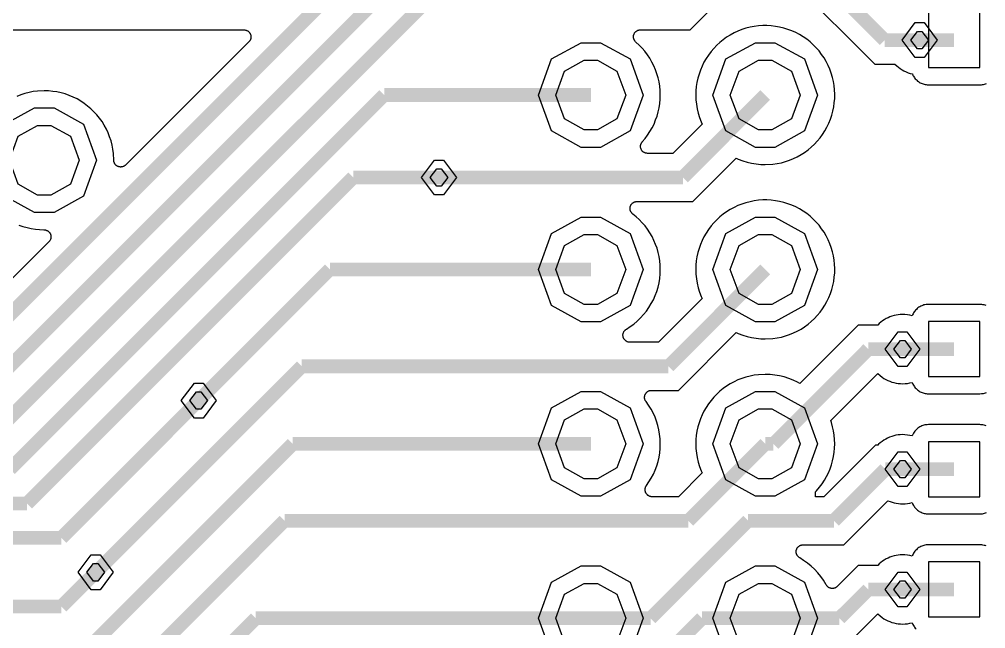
# Model space of a CAD drawing. Extents: x -0.15 to 4.85, y -1.33 to 3.4.
# Drawn here: x 3.234 to 3.788, y 1.316 to 1.665 of the extents above; entities that cross this region are included whole.
import ezdxf

# ---------------------------------------------------------------- set-up
doc = ezdxf.new("R2010")
doc.units = 0
doc.layers.get('0').update_dxf_attribs({"linetype": 'CONTINUOUS'})

msp = doc.modelspace()

# ---------------------------------------------------------------- linework, layer by layer
at = {"color": 0, "const_width": 0.007874}
for points in [[(3.50392, 1.77163), (3.19879, 1.46651)], [(3.48385, 1.72204), (3.20867, 1.44688)], [(3.72993, 1.65351), (3.66142, 1.72204)], [(3.46458, 1.67321), (3.21849, 1.42718)], [(3.75001, 1.65351), (3.72993, 1.65351)], [(3.75001, 1.65351), (3.76971, 1.65351)], [(3.44293, 1.62206), (3.22836, 1.40749)], [(3.56143, 1.62206), (3.44293, 1.62206)], [(3.66142, 1.62206), (3.61417, 1.57479)], [(3.42519, 1.57479), (3.23818, 1.38779)], [(3.4744, 1.57479), (3.42519, 1.57479)], [(3.61417, 1.57479), (3.4744, 1.57479)], [(3.41179, 1.52207), (3.3366, 1.44688)], [(3.56143, 1.52207), (3.41179, 1.52207)], [(3.66142, 1.52207), (3.60592, 1.46651)], [(3.66614, 1.42201), (3.7205, 1.47639)], [(3.7205, 1.47639), (3.74014, 1.47639)], [(3.74014, 1.47639), (3.76971, 1.47639)], [(3.39568, 1.46651), (3.27757, 1.3484)], [(3.60592, 1.46651), (3.39568, 1.46651)], [(3.3366, 1.44688), (3.25788, 1.36809)], [(3.26769, 1.29919), (3.39053, 1.42201)], [(3.39053, 1.42201), (3.56143, 1.42201)], [(3.66142, 1.42201), (3.61731, 1.37797)], [(3.66142, 1.42201), (3.66614, 1.42201)], [(3.70081, 1.37797), (3.73032, 1.40749)], [(3.73032, 1.40749), (3.74014, 1.40749)], [(3.74014, 1.40749), (3.76971, 1.40749)], [(3.23818, 1.38779), (3.00885, 1.38779)], [(3.38581, 1.37797), (3.27757, 1.26968)], [(3.61731, 1.37797), (3.38581, 1.37797)], [(3.59567, 1.32203), (3.6516, 1.37797)], [(3.6516, 1.37797), (3.70081, 1.37797)], [(3.25788, 1.36809), (3.00885, 1.36809)], [(3.27757, 1.3484), (3.25788, 1.32876)], [(3.70394, 1.32203), (3.7205, 1.33858)], [(3.7205, 1.33858), (3.74014, 1.33858)], [(3.74014, 1.33858), (3.76971, 1.33858)], [(3.25788, 1.32876), (3.00885, 1.32876)], [(3.36932, 1.32203), (3.29726, 1.24998)], [(3.56143, 1.32203), (3.36932, 1.32203)], [(3.56143, 1.32203), (3.59567, 1.32203)], [(3.62518, 1.32203), (3.58269, 1.27955)], [(3.66142, 1.32203), (3.62518, 1.32203)], [(3.66142, 1.32203), (3.70394, 1.32203)]]:
    msp.add_lwpolyline(points, dxfattribs=at)
at = {"color": 0}
for points in [[(3.78799, 1.50133), (3.78744, 1.5015), (3.78685, 1.50167), (3.78625, 1.50183), (3.78565, 1.50188), (3.78506, 1.50193), (3.78446, 1.50199), (3.75494, 1.50199), (3.75429, 1.50193), (3.75365, 1.50188), (3.753, 1.50178), (3.7524, 1.50167), (3.75181, 1.50144), (3.75121, 1.50124), (3.75061, 1.50096), (3.75007, 1.50069), (3.74953, 1.50036), (3.74899, 1.49999), (3.74849, 1.4996), (3.74806, 1.49917), (3.74757, 1.49868), (3.74719, 1.49819), (3.74681, 1.49771), (3.74649, 1.49717), (3.74615, 1.49663), (3.74589, 1.49603), (3.74567, 1.49549), (3.74426, 1.49581), (3.7429, 1.49603), (3.74154, 1.49618), (3.74014, 1.49624), (3.73883, 1.49618), (3.73764, 1.49607), (3.73644, 1.49586), (3.73525, 1.49558), (3.73406, 1.49526), (3.73292, 1.49489), (3.73183, 1.49439), (3.73069, 1.49385), (3.72967, 1.49319), (3.72864, 1.49256), (3.72765, 1.49179), (3.72674, 1.49103), (3.72588, 1.49017), (3.71475, 1.49017), (3.68122, 1.45664), (3.67992, 1.45733), (3.67747, 1.45853), (3.67493, 1.45957), (3.67226, 1.46038), (3.66961, 1.46103), (3.66689, 1.46151), (3.66418, 1.46179), (3.66142, 1.4619), (3.65751, 1.46168), (3.65507, 1.4614), (3.65268, 1.46092), (3.65029, 1.46032), (3.64801, 1.45957), (3.64574, 1.45869), (3.64351, 1.45767), (3.64135, 1.45647), (3.63928, 1.45517), (3.63728, 1.45376), (3.63538, 1.45224), (3.63358, 1.45056), (3.6319, 1.44882), (3.63033, 1.44692), (3.62886, 1.44497), (3.6275, 1.44296), (3.62626, 1.44085), (3.62518, 1.43863), (3.62425, 1.4364), (3.62344, 1.43407), (3.62279, 1.43174), (3.62225, 1.42935), (3.62186, 1.4269), (3.62165, 1.42451), (3.6216, 1.42201), (3.62165, 1.41936), (3.62192, 1.41676), (3.62235, 1.41415), (3.62294, 1.4116), (3.62371, 1.40911), (3.62468, 1.40661), (3.62522, 1.40536), (3.61161, 1.39175), (3.59653, 1.39175), (3.59625, 1.39175), (3.59604, 1.39175), (3.59576, 1.39181), (3.59556, 1.39186), (3.59528, 1.3919), (3.59507, 1.39201), (3.59485, 1.39213), (3.59462, 1.39224), (3.59442, 1.39235), (3.59419, 1.3925), (3.59397, 1.39261), (3.59382, 1.39278), (3.59365, 1.39294), (3.59349, 1.39315), (3.59333, 1.39332), (3.59317, 1.39354), (3.59306, 1.39375), (3.59294, 1.39397), (3.59283, 1.39419), (3.59274, 1.3944), (3.59268, 1.39468), (3.59263, 1.39489), (3.59257, 1.39511), (3.59251, 1.39538), (3.59251, 1.39565), (3.59251, 1.39587), (3.59251, 1.39614), (3.59257, 1.39636), (3.59263, 1.39662), (3.59268, 1.39685), (3.59274, 1.39707), (3.59283, 1.39733), (3.59294, 1.39756), (3.59306, 1.39776), (3.59317, 1.39799), (3.59333, 1.39815), (3.59474, 1.40021), (3.5961, 1.40238), (3.59729, 1.40465), (3.59832, 1.40704), (3.59924, 1.40943), (3.59994, 1.41187), (3.60054, 1.41437), (3.60092, 1.41692), (3.60119, 1.41947), (3.60125, 1.42201), (3.60114, 1.425), (3.60088, 1.42756), (3.60043, 1.43006), (3.59983, 1.43254), (3.59908, 1.43499), (3.59821, 1.43743), (3.59713, 1.43976), (3.59593, 1.44199), (3.59457, 1.44421), (3.59306, 1.44628), (3.59289, 1.44654), (3.59274, 1.44676), (3.59263, 1.44697), (3.59251, 1.44719), (3.59246, 1.44742), (3.59235, 1.44768), (3.59229, 1.4479), (3.59224, 1.44811), (3.59224, 1.44839), (3.59224, 1.44865), (3.59224, 1.44888), (3.59224, 1.44915), (3.59229, 1.44936), (3.59229, 1.44964), (3.5924, 1.44985), (3.59246, 1.45007), (3.59257, 1.45029), (3.59268, 1.45056), (3.59278, 1.45078), (3.59289, 1.45093), (3.59306, 1.45115), (3.59322, 1.45138), (3.59337, 1.45153), (3.59354, 1.45169), (3.59371, 1.45186), (3.59393, 1.45203), (3.59414, 1.45213), (3.59436, 1.45229), (3.59457, 1.4524), (3.59479, 1.45246), (3.59501, 1.45257), (3.59528, 1.45262), (3.5955, 1.45267), (3.59576, 1.45272), (3.59599, 1.45272), (3.59625, 1.45272), (3.61161, 1.45272), (3.64471, 1.48582), (3.64596, 1.48533), (3.6485, 1.48436), (3.65106, 1.4836), (3.6536, 1.48294), (3.65615, 1.48257), (3.65881, 1.48229), (3.66142, 1.48218), (3.66581, 1.48246), (3.66825, 1.48278), (3.67064, 1.48328), (3.67297, 1.48392), (3.67531, 1.48468), (3.67758, 1.48561), (3.67975, 1.48669), (3.68192, 1.48789), (3.68399, 1.48918), (3.68594, 1.49065), (3.68783, 1.49217), (3.68957, 1.49385), (3.69125, 1.49564), (3.69283, 1.49754), (3.69429, 1.4995), (3.6956, 1.50156), (3.69679, 1.50367), (3.69788, 1.5059), (3.69879, 1.50818), (3.69956, 1.51046), (3.70021, 1.51285), (3.70069, 1.51522), (3.70101, 1.51767), (3.70124, 1.52011), (3.70129, 1.52256), (3.70118, 1.525), (3.70092, 1.52743), (3.70047, 1.52982), (3.69993, 1.53221), (3.69924, 1.53454), (3.69842, 1.53682), (3.69744, 1.5391), (3.69636, 1.54126), (3.69511, 1.54339), (3.69369, 1.54539), (3.69224, 1.54735), (3.6906, 1.54919), (3.68892, 1.55093), (3.68708, 1.55256), (3.68518, 1.55407), (3.68317, 1.55543), (3.68106, 1.55674), (3.67889, 1.55788), (3.67667, 1.55885), (3.67437, 1.55972), (3.67206, 1.56047), (3.66967, 1.56101), (3.66728, 1.56146), (3.66483, 1.56178), (3.66239, 1.56189), (3.65994, 1.56189), (3.65751, 1.56172), (3.65507, 1.5614), (3.65268, 1.5609), (3.65029, 1.56031), (3.64801, 1.55956), (3.64574, 1.55868), (3.64351, 1.55765), (3.64135, 1.55646), (3.63928, 1.55515), (3.63728, 1.55375), (3.63538, 1.55222), (3.63358, 1.55054), (3.6319, 1.54881), (3.63033, 1.54697), (3.62886, 1.54501), (3.6275, 1.54294), (3.62626, 1.54083), (3.62518, 1.53867), (3.62425, 1.53639), (3.62344, 1.53411), (3.62279, 1.53172), (3.62225, 1.52933), (3.62186, 1.52694), (3.62165, 1.5245), (3.6216, 1.52207), (3.62165, 1.51935), (3.62192, 1.51675), (3.62235, 1.51414), (3.62294, 1.5116), (3.62371, 1.5091), (3.62468, 1.5066), (3.62522, 1.50535), (3.60022, 1.48035), (3.58383, 1.48035), (3.58346, 1.48035), (3.58324, 1.48035), (3.58296, 1.4804), (3.58275, 1.48044), (3.58247, 1.48056), (3.58226, 1.48061), (3.58204, 1.48072), (3.58182, 1.48083), (3.58161, 1.481), (3.58144, 1.4811), (3.58122, 1.48126), (3.58107, 1.48143), (3.58085, 1.48164), (3.58068, 1.48181), (3.58058, 1.48203), (3.58042, 1.48218), (3.58031, 1.4824), (3.58019, 1.48263), (3.58008, 1.48283), (3.58004, 1.48311), (3.57993, 1.48333), (3.57988, 1.4836), (3.57988, 1.48382), (3.57982, 1.48408), (3.57982, 1.48431), (3.57982, 1.48457), (3.57982, 1.48479), (3.57988, 1.48507), (3.57993, 1.48528), (3.57999, 1.4855), (3.58008, 1.48576), (3.58014, 1.48599), (3.58025, 1.48621), (3.58042, 1.48642), (3.58053, 1.48664), (3.58068, 1.48681), (3.58085, 1.48701), (3.58101, 1.48718), (3.58118, 1.48735), (3.58139, 1.4875), (3.58156, 1.48767), (3.58178, 1.48778), (3.58406, 1.48924), (3.58611, 1.49076), (3.58807, 1.49244), (3.58996, 1.49424), (3.59164, 1.49613), (3.59328, 1.49814), (3.59474, 1.50019), (3.5961, 1.50243), (3.59729, 1.50471), (3.59832, 1.50704), (3.59924, 1.50942), (3.59994, 1.51192), (3.60054, 1.51442), (3.60092, 1.5169), (3.60119, 1.51946), (3.60125, 1.52207), (3.60119, 1.52456), (3.60097, 1.527), (3.6006, 1.52939), (3.60006, 1.53178), (3.5994, 1.53417), (3.59858, 1.53644), (3.59761, 1.53872), (3.59653, 1.54089), (3.59533, 1.543), (3.59397, 1.54507), (3.59251, 1.54697), (3.59089, 1.54886), (3.58921, 1.5506), (3.58742, 1.55228), (3.58551, 1.55381), (3.58519, 1.55407), (3.58503, 1.55424), (3.58486, 1.5544), (3.58469, 1.55461), (3.58454, 1.55483), (3.58443, 1.555), (3.58432, 1.55521), (3.58421, 1.55549), (3.5841, 1.55569), (3.58406, 1.55592), (3.584, 1.55619), (3.58394, 1.5564), (3.58394, 1.55668), (3.58389, 1.55689), (3.58389, 1.55717), (3.58394, 1.55739), (3.58394, 1.55765), (3.584, 1.55788), (3.58406, 1.55808), (3.58415, 1.55836), (3.58421, 1.55857), (3.58432, 1.55879), (3.58443, 1.55901), (3.5846, 1.55922), (3.58469, 1.55944), (3.58486, 1.55961), (3.58503, 1.55982), (3.58525, 1.55999), (3.5854, 1.56015), (3.58563, 1.56026), (3.58583, 1.56042), (3.586, 1.56053), (3.58628, 1.56064), (3.58649, 1.56075), (3.58671, 1.56081), (3.58693, 1.5609), (3.58719, 1.56096), (3.58742, 1.56096), (3.58768, 1.56101), (3.5879, 1.56101), (3.61992, 1.56101), (3.64471, 1.58586), (3.64596, 1.58532), (3.6485, 1.58435), (3.65106, 1.58358), (3.6536, 1.58299), (3.65615, 1.58256), (3.65881, 1.58229), (3.66142, 1.58218), (3.66581, 1.58244), (3.66825, 1.58278), (3.67064, 1.58326), (3.67297, 1.58392), (3.67531, 1.58467), (3.67758, 1.5856), (3.67975, 1.58668), (3.68192, 1.58788), (3.68399, 1.58918), (3.68594, 1.59064), (3.68783, 1.59221), (3.68957, 1.59389), (3.69125, 1.59563), (3.69283, 1.59753), (3.69429, 1.59949), (3.6956, 1.60154), (3.69679, 1.60371), (3.69788, 1.60589), (3.69879, 1.60817), (3.69956, 1.6105), (3.70021, 1.61283), (3.70069, 1.61522), (3.70101, 1.61765), (3.70124, 1.6201), (3.70129, 1.62254), (3.70118, 1.62499), (3.70092, 1.62743), (3.70047, 1.62981), (3.69993, 1.63219), (3.69924, 1.63453), (3.69842, 1.63686), (3.69744, 1.63908), (3.69636, 1.64126), (3.69511, 1.64337), (3.69369, 1.64538), (3.69224, 1.64733), (3.6906, 1.64918), (3.68892, 1.65092), (3.68708, 1.65254), (3.68518, 1.65406), (3.68317, 1.65547), (3.68106, 1.65672), (3.67889, 1.65786), (3.67667, 1.65889), (3.67437, 1.65971), (3.67206, 1.66046), (3.66967, 1.661), (3.66728, 1.66144), (3.66483, 1.66176), (3.66239, 1.66187), (3.65994, 1.66187), (3.65751, 1.66171), (3.65507, 1.66139), (3.65268, 1.66096), (3.65029, 1.66031), (3.64801, 1.65954), (3.64574, 1.65868), (3.64351, 1.65764), (3.64135, 1.65644), (3.63928, 1.65521), (3.63728, 1.65374), (3.63538, 1.65222), (3.63358, 1.65058), (3.6319, 1.64881), (3.63033, 1.64696), (3.62886, 1.645), (3.6275, 1.64294), (3.62626, 1.64082), (3.62518, 1.63865), (3.62425, 1.63638), (3.62344, 1.6341), (3.62279, 1.63171), (3.62225, 1.62932), (3.62186, 1.62693), (3.62165, 1.6245), (3.6216, 1.62206), (3.62165, 1.61933), (3.62192, 1.61674), (3.62235, 1.61413), (3.62294, 1.61158), (3.62371, 1.60908), (3.62468, 1.6066), (3.62522, 1.60535), (3.60846, 1.58858), (3.59393, 1.58858), (3.59354, 1.58864), (3.59328, 1.58864), (3.59306, 1.58868), (3.59278, 1.58874), (3.59257, 1.58885), (3.59235, 1.5889), (3.59214, 1.58901), (3.59192, 1.58913), (3.59169, 1.58928), (3.59149, 1.58939), (3.59132, 1.58956), (3.5911, 1.58972), (3.59094, 1.58993), (3.59078, 1.5901), (3.59067, 1.59032), (3.5905, 1.59047), (3.5904, 1.59069), (3.59029, 1.59092), (3.59018, 1.59118), (3.59013, 1.5914), (3.59001, 1.59161), (3.58996, 1.59189), (3.58996, 1.59211), (3.5899, 1.59238), (3.5899, 1.5926), (3.5899, 1.59286), (3.58996, 1.59308), (3.58996, 1.59335), (3.59001, 1.59357), (3.59013, 1.59385), (3.59018, 1.59406), (3.59029, 1.59428), (3.5904, 1.59449), (3.5905, 1.59471), (3.59067, 1.59493), (3.59083, 1.59508), (3.59094, 1.59531), (3.59251, 1.59715), (3.59397, 1.5991), (3.59533, 1.60117), (3.59658, 1.60328), (3.59767, 1.60544), (3.59858, 1.60774), (3.5994, 1.61001), (3.60006, 1.61235), (3.6006, 1.61472), (3.60097, 1.61717), (3.60119, 1.61961), (3.60125, 1.62206), (3.60119, 1.62465), (3.60092, 1.6271), (3.60054, 1.62954), (3.6, 1.63193), (3.59935, 1.63426), (3.59854, 1.63654), (3.59756, 1.63882), (3.59647, 1.64099), (3.59522, 1.6431), (3.59388, 1.64517), (3.5924, 1.64711), (3.59083, 1.64896), (3.5891, 1.65069), (3.58725, 1.65238), (3.58699, 1.65265), (3.58682, 1.65288), (3.58665, 1.65303), (3.58649, 1.65325), (3.58639, 1.65347), (3.58628, 1.65368), (3.58617, 1.6539), (3.58606, 1.65411), (3.586, 1.65439), (3.58594, 1.65461), (3.58589, 1.65482), (3.58589, 1.6551), (3.58589, 1.65531), (3.58589, 1.65558), (3.58589, 1.65579), (3.58589, 1.65607), (3.58594, 1.65629), (3.586, 1.65656), (3.58611, 1.65678), (3.58622, 1.65699), (3.58628, 1.65721), (3.58643, 1.65743), (3.58654, 1.65764), (3.58671, 1.65786), (3.58688, 1.65803), (3.58703, 1.65824), (3.58719, 1.6584), (3.58736, 1.65857), (3.58757, 1.65872), (3.58779, 1.65883), (3.58801, 1.65894), (3.58822, 1.65906), (3.58844, 1.65917), (3.58867, 1.65926), (3.58893, 1.65932), (3.58915, 1.65937), (3.58936, 1.65943), (3.58964, 1.65943), (3.5899, 1.65943), (3.61833, 1.65943), (3.64471, 1.68586)], [(3.67813, 1.68586), (3.72418, 1.63974), (3.73574, 1.63974), (3.73678, 1.63876), (3.73775, 1.63794), (3.73878, 1.63719), (3.73986, 1.63649), (3.74094, 1.63589), (3.74214, 1.63535), (3.74333, 1.63486), (3.74453, 1.63447), (3.74578, 1.63415), (3.74611, 1.63333), (3.74643, 1.63285), (3.74675, 1.63231), (3.74708, 1.63182), (3.74746, 1.63139), (3.74789, 1.6309), (3.74833, 1.63051), (3.74876, 1.63008), (3.74925, 1.62975), (3.74974, 1.62943), (3.75028, 1.62911), (3.75082, 1.62883), (3.75136, 1.62861), (3.75196, 1.6284), (3.7525, 1.62824), (3.7531, 1.62812), (3.75369, 1.62801), (3.75429, 1.62797), (3.75494, 1.62797), (3.78446, 1.62797), (3.78544, 1.62797), (3.78604, 1.62807), (3.78664, 1.62818), (3.78718, 1.62835), (3.78778, 1.62851), (3.78832, 1.62872)], [(3.09561, 1.65943), (3.36253, 1.65943), (3.36286, 1.65943), (3.36313, 1.65937), (3.36335, 1.65932), (3.36361, 1.65926), (3.36383, 1.65922), (3.36406, 1.65911), (3.36426, 1.65906), (3.36449, 1.65889), (3.36471, 1.65878), (3.36492, 1.65868), (3.36514, 1.65851), (3.36531, 1.65835), (3.36546, 1.65813), (3.36562, 1.65797), (3.36579, 1.65775), (3.3659, 1.65758), (3.36606, 1.65738), (3.36617, 1.65715), (3.36628, 1.65694), (3.36633, 1.65667), (3.36639, 1.65644), (3.36644, 1.65624), (3.36649, 1.65596), (3.36654, 1.65575), (3.36654, 1.65547), (3.36654, 1.65521), (3.36649, 1.65499), (3.36649, 1.65471), (3.36644, 1.6545), (3.36639, 1.65428), (3.36628, 1.65401), (3.36622, 1.65379), (3.36611, 1.65357), (3.36594, 1.65336), (3.36585, 1.65314), (3.36568, 1.65297), (3.36551, 1.65276), (3.36535, 1.6526), (3.29472, 1.58196), (3.2945, 1.58174), (3.29428, 1.58158), (3.29407, 1.58142), (3.2939, 1.58131), (3.29368, 1.58119), (3.29342, 1.5811), (3.29319, 1.58099), (3.29299, 1.58093), (3.29271, 1.58087), (3.29249, 1.58082), (3.29222, 1.58082), (3.292, 1.58076), (3.29174, 1.58076), (3.29151, 1.58082), (3.29125, 1.58082), (3.29103, 1.58087), (3.29075, 1.58093), (3.29054, 1.58104), (3.29032, 1.5811), (3.2901, 1.58119), (3.28989, 1.58131), (3.28967, 1.58147), (3.28946, 1.58158), (3.28929, 1.58174), (3.28907, 1.5819), (3.28892, 1.58207), (3.28875, 1.58229), (3.28864, 1.5825), (3.28847, 1.58267), (3.28836, 1.58288), (3.28826, 1.5831), (3.28815, 1.58332), (3.2881, 1.58358), (3.28799, 1.58381), (3.28793, 1.58407), (3.28793, 1.58429), (3.28788, 1.58457), (3.28788, 1.58478), (3.28772, 1.58853), (3.28739, 1.59097), (3.2869, 1.59335), (3.28631, 1.59574), (3.28554, 1.59807), (3.28468, 1.60035), (3.28365, 1.60257), (3.28246, 1.60469), (3.28115, 1.60681), (3.27974, 1.60876), (3.27822, 1.61065), (3.27654, 1.61244), (3.27481, 1.61418), (3.2729, 1.61576), (3.27096, 1.61722), (3.26894, 1.61858), (3.26683, 1.61978), (3.26461, 1.62086), (3.26238, 1.62183), (3.26004, 1.62265), (3.25771, 1.62331), (3.25533, 1.62385), (3.25289, 1.62417), (3.2505, 1.62444), (3.24806, 1.6245), (3.24415, 1.62428), (3.24171, 1.624), (3.23932, 1.62351), (3.23693, 1.62292), (3.2346, 1.62217), (3.23232, 1.62129)], [(3.23351, 1.54751), (3.23579, 1.54669), (3.23818, 1.54604), (3.24057, 1.5455), (3.24296, 1.54513), (3.2454, 1.5449), (3.24789, 1.54479), (3.24822, 1.54479), (3.24849, 1.54474), (3.24871, 1.54468), (3.24893, 1.54464), (3.24919, 1.54458), (3.24942, 1.54447), (3.24963, 1.54436), (3.24985, 1.54425), (3.25007, 1.54414), (3.25028, 1.54399), (3.25044, 1.54387), (3.25067, 1.54371), (3.25082, 1.5435), (3.25099, 1.54333), (3.25115, 1.54311), (3.25126, 1.54294), (3.25142, 1.54274), (3.25153, 1.54251), (3.25158, 1.54225), (3.25169, 1.54203), (3.25175, 1.54181), (3.25181, 1.54154), (3.25186, 1.54132), (3.2519, 1.54106), (3.2519, 1.54083), (3.2519, 1.54057), (3.25186, 1.54035), (3.25186, 1.54007), (3.25181, 1.53986), (3.25175, 1.53958), (3.25164, 1.53937), (3.25153, 1.53915), (3.25142, 1.53893), (3.25132, 1.53872), (3.25121, 1.5385), (3.25104, 1.53829), (3.25088, 1.53813), (3.25072, 1.53796), (3.1931, 1.48035)], [(3.78799, 1.43243), (3.78744, 1.4326), (3.78685, 1.43276), (3.78625, 1.43293), (3.78565, 1.43299), (3.78506, 1.43303), (3.78446, 1.43308), (3.75494, 1.43308), (3.75429, 1.43303), (3.75365, 1.43299), (3.753, 1.43288), (3.7524, 1.43276), (3.75181, 1.43254), (3.75121, 1.43233), (3.75061, 1.43206), (3.75007, 1.43179), (3.74953, 1.43146), (3.74899, 1.43108), (3.74849, 1.43069), (3.74806, 1.43026), (3.74757, 1.42978), (3.74719, 1.42935), (3.74681, 1.42881), (3.74649, 1.42826), (3.74615, 1.42772), (3.74589, 1.42712), (3.74567, 1.42658), (3.74426, 1.4269), (3.7429, 1.42712), (3.74154, 1.42728), (3.74014, 1.42733), (3.73878, 1.42728), (3.73753, 1.42718), (3.73629, 1.42696), (3.7351, 1.42668), (3.7339, 1.42631), (3.73271, 1.42588), (3.73157, 1.42539), (3.73049, 1.42479), (3.72939, 1.42414), (3.72836, 1.42343), (3.72739, 1.42267), (3.72642, 1.42181), (3.72588, 1.42126), (3.72463, 1.42126), (3.69506, 1.39175), (3.69028, 1.39175), (3.69028, 1.39451), (3.69076, 1.39511), (3.6925, 1.39717), (3.69403, 1.39913), (3.69532, 1.40114), (3.69657, 1.40325), (3.69765, 1.40547), (3.69858, 1.40769), (3.69939, 1.41003), (3.70004, 1.41236), (3.70058, 1.41475), (3.70097, 1.41719), (3.70118, 1.41958), (3.70129, 1.42201), (3.70118, 1.42462), (3.70097, 1.42707), (3.70058, 1.42946), (3.70004, 1.43183), (3.69933, 1.43422), (3.69901, 1.43536), (3.72597, 1.46239), (3.72739, 1.46119), (3.72847, 1.46032), (3.7295, 1.45961), (3.73058, 1.45897), (3.73167, 1.45843), (3.73286, 1.45793), (3.734, 1.4575), (3.73519, 1.45718), (3.73644, 1.4569), (3.73764, 1.45669), (3.73889, 1.45658), (3.74014, 1.45653), (3.7416, 1.45658), (3.74296, 1.45674), (3.74432, 1.45696), (3.74567, 1.45729), (3.74589, 1.45674), (3.74611, 1.45619), (3.74643, 1.45565), (3.74675, 1.45517), (3.74708, 1.45468), (3.74746, 1.45419), (3.74789, 1.45376), (3.74833, 1.45332), (3.74876, 1.45294), (3.74925, 1.45257), (3.74974, 1.45224), (3.75028, 1.45197), (3.75082, 1.45169), (3.75136, 1.45143), (3.75196, 1.45126), (3.7525, 1.4511), (3.7531, 1.45093), (3.75369, 1.45083), (3.75429, 1.45078), (3.75494, 1.45078), (3.78446, 1.45078), (3.78544, 1.45083), (3.78604, 1.45089), (3.78664, 1.45099), (3.78718, 1.45115), (3.78778, 1.45138), (3.78832, 1.45158)], [(3.78799, 1.36353), (3.78744, 1.3637), (3.78685, 1.36386), (3.78625, 1.36402), (3.78565, 1.36413), (3.78506, 1.36419), (3.78446, 1.36419), (3.75494, 1.36419), (3.75429, 1.36413), (3.75365, 1.36408), (3.753, 1.36397), (3.7524, 1.36386), (3.75181, 1.36364), (3.75121, 1.36343), (3.75061, 1.36321), (3.75007, 1.36288), (3.74953, 1.36256), (3.74899, 1.36218), (3.74849, 1.3618), (3.74806, 1.36137), (3.74757, 1.36093), (3.74719, 1.36044), (3.74681, 1.3599), (3.74649, 1.35936), (3.74615, 1.35882), (3.74589, 1.35827), (3.74567, 1.35768), (3.74426, 1.358), (3.7429, 1.35822), (3.74154, 1.35838), (3.74014, 1.35843), (3.73883, 1.35838), (3.73764, 1.35827), (3.73644, 1.35806), (3.73525, 1.35784), (3.73406, 1.35746), (3.73292, 1.35708), (3.73183, 1.35659), (3.73069, 1.35605), (3.72967, 1.35545), (3.72864, 1.35475), (3.72765, 1.35404), (3.72674, 1.35323), (3.72588, 1.35236), (3.71475, 1.35236), (3.70271, 1.34032), (3.70249, 1.3401), (3.70226, 1.33993), (3.70211, 1.33983), (3.70189, 1.33966), (3.70167, 1.33956), (3.70146, 1.33945), (3.70124, 1.33939), (3.70097, 1.33928), (3.70075, 1.33923), (3.70047, 1.33918), (3.70026, 1.33918), (3.69999, 1.33912), (3.69978, 1.33912), (3.6995, 1.33918), (3.69928, 1.33918), (3.69901, 1.33923), (3.69879, 1.33928), (3.69858, 1.33939), (3.69831, 1.33945), (3.6981, 1.33956), (3.69788, 1.33966), (3.69765, 1.33977), (3.6975, 1.33993), (3.69728, 1.3401), (3.69711, 1.34026), (3.6969, 1.34042), (3.69679, 1.34064), (3.69663, 1.3408), (3.69646, 1.34102), (3.69636, 1.34124), (3.69472, 1.3439), (3.69321, 1.34607), (3.69153, 1.34818), (3.68968, 1.35013), (3.68772, 1.35198), (3.68567, 1.35366), (3.68344, 1.35523), (3.68117, 1.35664), (3.68078, 1.35692), (3.68063, 1.35703), (3.6804, 1.35719), (3.68024, 1.3574), (3.68008, 1.35757), (3.67992, 1.35778), (3.67981, 1.35795), (3.67964, 1.35816), (3.67954, 1.35838), (3.67943, 1.3586), (3.67938, 1.35887), (3.67926, 1.35909), (3.67921, 1.3593), (3.67915, 1.35957), (3.67915, 1.35979), (3.67915, 1.36006), (3.67915, 1.36028), (3.67915, 1.36055), (3.67921, 1.36077), (3.67921, 1.36104), (3.67932, 1.36126), (3.67938, 1.36153), (3.67949, 1.36174), (3.67958, 1.36196), (3.67969, 1.36218), (3.67981, 1.3624), (3.67997, 1.36256), (3.68014, 1.36277), (3.68029, 1.36294), (3.68046, 1.3631), (3.68063, 1.36326), (3.68083, 1.36343), (3.68106, 1.36359), (3.68128, 1.3637), (3.68149, 1.36381), (3.68171, 1.36392), (3.68192, 1.36397), (3.68219, 1.36402), (3.68242, 1.36408), (3.68268, 1.36413), (3.6829, 1.36413), (3.68317, 1.36419), (3.7065, 1.36419), (3.73178, 1.38942), (3.73297, 1.38899), (3.73417, 1.38855), (3.73531, 1.38822), (3.7365, 1.38795), (3.73775, 1.38779), (3.73894, 1.38768), (3.74014, 1.38762), (3.7416, 1.38768), (3.74296, 1.38784), (3.74432, 1.38806), (3.74567, 1.38838), (3.74589, 1.38784), (3.74611, 1.3873), (3.74643, 1.38676), (3.74675, 1.38627), (3.74708, 1.38578), (3.74746, 1.38529), (3.74789, 1.38486), (3.74833, 1.38442), (3.74876, 1.38404), (3.74925, 1.38366), (3.74974, 1.38334), (3.75028, 1.38307), (3.75082, 1.38279), (3.75136, 1.38252), (3.75196, 1.38236), (3.7525, 1.3822), (3.7531, 1.38204), (3.75369, 1.38198), (3.75429, 1.38193), (3.75494, 1.38187), (3.78446, 1.38187), (3.78544, 1.38193), (3.78604, 1.38198), (3.78664, 1.38214), (3.78718, 1.38225), (3.78778, 1.38247), (3.78832, 1.38269)], [(3.70965, 1.30825), (3.72597, 1.32458), (3.72739, 1.32339), (3.72847, 1.32252), (3.7295, 1.32181), (3.73058, 1.32122), (3.73167, 1.32062), (3.73286, 1.32013), (3.734, 1.3197), (3.73519, 1.31937), (3.73644, 1.3191), (3.73764, 1.31888), (3.73889, 1.31878), (3.74014, 1.31872), (3.7416, 1.31878), (3.74296, 1.31894), (3.74432, 1.31916), (3.74567, 1.31948), (3.74589, 1.31894), (3.74611, 1.3184), (3.74643, 1.31785), (3.74675, 1.31737), (3.74708, 1.31688), (3.74746, 1.31639), (3.74789, 1.31595)]]:
    msp.add_lwpolyline(points, dxfattribs=at)
for points in [[(3.78446, 1.66931), (3.75494, 1.66931), (3.75494, 1.63779), (3.78446, 1.63779), (3.78446, 1.66931)], [(3.75001, 1.66356), (3.7525, 1.66356), (3.76, 1.65357), (3.7525, 1.64354), (3.75001, 1.64354), (3.74746, 1.64354), (3.73997, 1.65357), (3.74746, 1.66356), (3.75001, 1.66356)], [(3.56143, 1.65206), (3.56701, 1.65206), (3.58389, 1.64272), (3.59138, 1.62206), (3.58389, 1.60143), (3.56701, 1.59206), (3.56143, 1.59206), (3.55578, 1.59206), (3.53892, 1.60143), (3.53142, 1.62206), (3.53892, 1.64272), (3.55578, 1.65206), (3.56143, 1.65206)], [(3.66142, 1.65206), (3.667, 1.65206), (3.68388, 1.64272), (3.69136, 1.62206), (3.68388, 1.60143), (3.667, 1.59206), (3.66142, 1.59206), (3.65578, 1.59206), (3.6389, 1.60143), (3.63142, 1.62206), (3.6389, 1.64272), (3.65578, 1.65206), (3.66142, 1.65206)], [(3.24806, 1.61462), (3.25364, 1.61462), (3.27051, 1.60529), (3.278, 1.58467), (3.27051, 1.56406), (3.25364, 1.55467), (3.24806, 1.55467), (3.24242, 1.55467), (3.22549, 1.56406), (3.218, 1.58467), (3.22549, 1.60529), (3.24242, 1.61462), (3.24806, 1.61462)], [(3.4744, 1.58478), (3.4769, 1.58478), (3.48439, 1.57479), (3.4769, 1.56482), (3.4744, 1.56482), (3.47185, 1.56482), (3.46436, 1.57479), (3.47185, 1.58478), (3.4744, 1.58478)], [(3.56143, 1.55207), (3.56701, 1.55207), (3.58389, 1.54274), (3.59138, 1.52207), (3.58389, 1.50144), (3.56701, 1.49206), (3.56143, 1.49206), (3.55578, 1.49206), (3.53892, 1.50144), (3.53142, 1.52207), (3.53892, 1.54274), (3.55578, 1.55207), (3.56143, 1.55207)], [(3.66142, 1.55207), (3.667, 1.55207), (3.68388, 1.54274), (3.69136, 1.52207), (3.68388, 1.50144), (3.667, 1.49206), (3.66142, 1.49206), (3.65578, 1.49206), (3.6389, 1.50144), (3.63142, 1.52207), (3.6389, 1.54274), (3.65578, 1.55207), (3.66142, 1.55207)], [(3.78446, 1.49211), (3.75494, 1.49211), (3.75494, 1.46065), (3.78446, 1.46065), (3.78446, 1.49211)], [(3.74014, 1.48636), (3.74264, 1.48636), (3.75013, 1.47639), (3.74264, 1.4664), (3.74014, 1.4664), (3.73764, 1.4664), (3.73015, 1.47639), (3.73764, 1.48636), (3.74014, 1.48636)], [(3.3366, 1.45685), (3.3391, 1.45685), (3.34658, 1.44688), (3.3391, 1.43683), (3.3366, 1.43683), (3.3341, 1.43683), (3.32661, 1.44688), (3.3341, 1.45685), (3.3366, 1.45685)], [(3.56143, 1.45203), (3.56701, 1.45203), (3.58389, 1.44269), (3.59138, 1.42207), (3.58389, 1.40146), (3.56701, 1.39207), (3.56143, 1.39207), (3.55578, 1.39207), (3.53892, 1.40146), (3.53142, 1.42207), (3.53892, 1.44269), (3.55578, 1.45203), (3.56143, 1.45203)], [(3.66142, 1.45203), (3.667, 1.45203), (3.68388, 1.44269), (3.69136, 1.42207), (3.68388, 1.40146), (3.667, 1.39207), (3.66142, 1.39207), (3.65578, 1.39207), (3.6389, 1.40146), (3.63142, 1.42207), (3.6389, 1.44269), (3.65578, 1.45203), (3.66142, 1.45203)], [(3.78446, 1.42321), (3.75494, 1.42321), (3.75494, 1.39175), (3.78446, 1.39175), (3.78446, 1.42321)], [(3.74014, 1.41746), (3.74264, 1.41746), (3.75013, 1.40749), (3.74264, 1.3975), (3.74014, 1.3975), (3.73764, 1.3975), (3.73015, 1.40749), (3.73764, 1.41746), (3.74014, 1.41746)], [(3.27757, 1.35843), (3.28007, 1.35843), (3.28756, 1.34845), (3.28007, 1.33842), (3.27757, 1.33842), (3.27503, 1.33842), (3.26753, 1.34845), (3.27503, 1.35843), (3.27757, 1.35843)], [(3.56143, 1.35203), (3.56701, 1.35203), (3.58389, 1.3427), (3.59138, 1.32203), (3.58389, 1.30142), (3.56701, 1.29203), (3.56143, 1.29203), (3.55578, 1.29203), (3.53892, 1.30142), (3.53142, 1.32203), (3.53892, 1.3427), (3.55578, 1.35203), (3.56143, 1.35203)], [(3.66142, 1.35203), (3.667, 1.35203), (3.68388, 1.3427), (3.69136, 1.32203), (3.68388, 1.30142), (3.667, 1.29203), (3.66142, 1.29203), (3.65578, 1.29203), (3.6389, 1.30142), (3.63142, 1.32203), (3.6389, 1.3427), (3.65578, 1.35203), (3.66142, 1.35203)], [(3.78446, 1.35431), (3.75494, 1.35431), (3.75494, 1.32284), (3.78446, 1.32284), (3.78446, 1.35431)], [(3.74014, 1.34856), (3.74264, 1.34856), (3.75013, 1.33858), (3.74264, 1.3286), (3.74014, 1.3286), (3.73764, 1.3286), (3.73015, 1.33858), (3.73764, 1.34856), (3.74014, 1.34856)]]:
    msp.add_lwpolyline(points, close=True, dxfattribs=at)
at = {"color": 7}
for points in [[(3.75001, 1.65857), (3.75126, 1.65857), (3.755, 1.65357), (3.75126, 1.64853), (3.75001, 1.64853), (3.74871, 1.64853), (3.74497, 1.65357), (3.74871, 1.65857), (3.75001, 1.65857)], [(3.56143, 1.64207), (3.56517, 1.64207), (3.5764, 1.63583), (3.58139, 1.62206), (3.5764, 1.60833), (3.56517, 1.60203), (3.56143, 1.60203), (3.55762, 1.60203), (3.5464, 1.60833), (3.5414, 1.62206), (3.5464, 1.63583), (3.55762, 1.64207), (3.56143, 1.64207)], [(3.66142, 1.64207), (3.66515, 1.64207), (3.67639, 1.63583), (3.68143, 1.62206), (3.67639, 1.60833), (3.66515, 1.60203), (3.66142, 1.60203), (3.65761, 1.60203), (3.64639, 1.60833), (3.64139, 1.62206), (3.64639, 1.63583), (3.65761, 1.64207), (3.66142, 1.64207)], [(3.24806, 1.60464), (3.25181, 1.60464), (3.26303, 1.5984), (3.26803, 1.58467), (3.26303, 1.57094), (3.25181, 1.56465), (3.24806, 1.56465), (3.24426, 1.56465), (3.23303, 1.57094), (3.22804, 1.58467), (3.23303, 1.5984), (3.24426, 1.60464), (3.24806, 1.60464)], [(3.4744, 1.57979), (3.47565, 1.57979), (3.47939, 1.57479), (3.47565, 1.56981), (3.4744, 1.56981), (3.4731, 1.56981), (3.46936, 1.57479), (3.4731, 1.57979), (3.4744, 1.57979)], [(3.56143, 1.54203), (3.56517, 1.54203), (3.5764, 1.53579), (3.58139, 1.52207), (3.5764, 1.50833), (3.56517, 1.50204), (3.56143, 1.50204), (3.55762, 1.50204), (3.5464, 1.50833), (3.5414, 1.52207), (3.5464, 1.53579), (3.55762, 1.54203), (3.56143, 1.54203)], [(3.66142, 1.54203), (3.66515, 1.54203), (3.67639, 1.53579), (3.68143, 1.52207), (3.67639, 1.50833), (3.66515, 1.50204), (3.66142, 1.50204), (3.65761, 1.50204), (3.64639, 1.50833), (3.64139, 1.52207), (3.64639, 1.53579), (3.65761, 1.54203), (3.66142, 1.54203)], [(3.74014, 1.48137), (3.74139, 1.48137), (3.74512, 1.47639), (3.74139, 1.47139), (3.74014, 1.47139), (3.73889, 1.47139), (3.73514, 1.47639), (3.73889, 1.48137), (3.74014, 1.48137)], [(3.3366, 1.45186), (3.33785, 1.45186), (3.3416, 1.44688), (3.33785, 1.44188), (3.3366, 1.44188), (3.33529, 1.44188), (3.33156, 1.44688), (3.33529, 1.45186), (3.3366, 1.45186)], [(3.56143, 1.44204), (3.56517, 1.44204), (3.5764, 1.43581), (3.58139, 1.42207), (3.5764, 1.40835), (3.56517, 1.40206), (3.56143, 1.40206), (3.55762, 1.40206), (3.5464, 1.40835), (3.5414, 1.42207), (3.5464, 1.43581), (3.55762, 1.44204), (3.56143, 1.44204)], [(3.66142, 1.44204), (3.66515, 1.44204), (3.67639, 1.43581), (3.68143, 1.42207), (3.67639, 1.40835), (3.66515, 1.40206), (3.66142, 1.40206), (3.65761, 1.40206), (3.64639, 1.40835), (3.64139, 1.42207), (3.64639, 1.43581), (3.65761, 1.44204), (3.66142, 1.44204)], [(3.74014, 1.41247), (3.74139, 1.41247), (3.74512, 1.40749), (3.74139, 1.40249), (3.74014, 1.40249), (3.73889, 1.40249), (3.73514, 1.40749), (3.73889, 1.41247), (3.74014, 1.41247)], [(3.27757, 1.35344), (3.27882, 1.35344), (3.28257, 1.34845), (3.27882, 1.34341), (3.27757, 1.34341), (3.27626, 1.34341), (3.27253, 1.34845), (3.27626, 1.35344), (3.27757, 1.35344)], [(3.56143, 1.34205), (3.56517, 1.34205), (3.5764, 1.33581), (3.58139, 1.32209), (3.5764, 1.30836), (3.56517, 1.30207), (3.56143, 1.30207), (3.55762, 1.30207), (3.5464, 1.30836), (3.5414, 1.32209), (3.5464, 1.33581), (3.55762, 1.34205), (3.56143, 1.34205)], [(3.66142, 1.34205), (3.66515, 1.34205), (3.67639, 1.33581), (3.68143, 1.32209), (3.67639, 1.30836), (3.66515, 1.30207), (3.66142, 1.30207), (3.65761, 1.30207), (3.64639, 1.30836), (3.64139, 1.32209), (3.64639, 1.33581), (3.65761, 1.34205), (3.66142, 1.34205)], [(3.74014, 1.34357), (3.74139, 1.34357), (3.74512, 1.33858), (3.74139, 1.33359), (3.74014, 1.33359), (3.73889, 1.33359), (3.73514, 1.33858), (3.73889, 1.34357), (3.74014, 1.34357)]]:
    msp.add_lwpolyline(points, close=True, dxfattribs=at)

doc.saveas('drawing.dxf')
